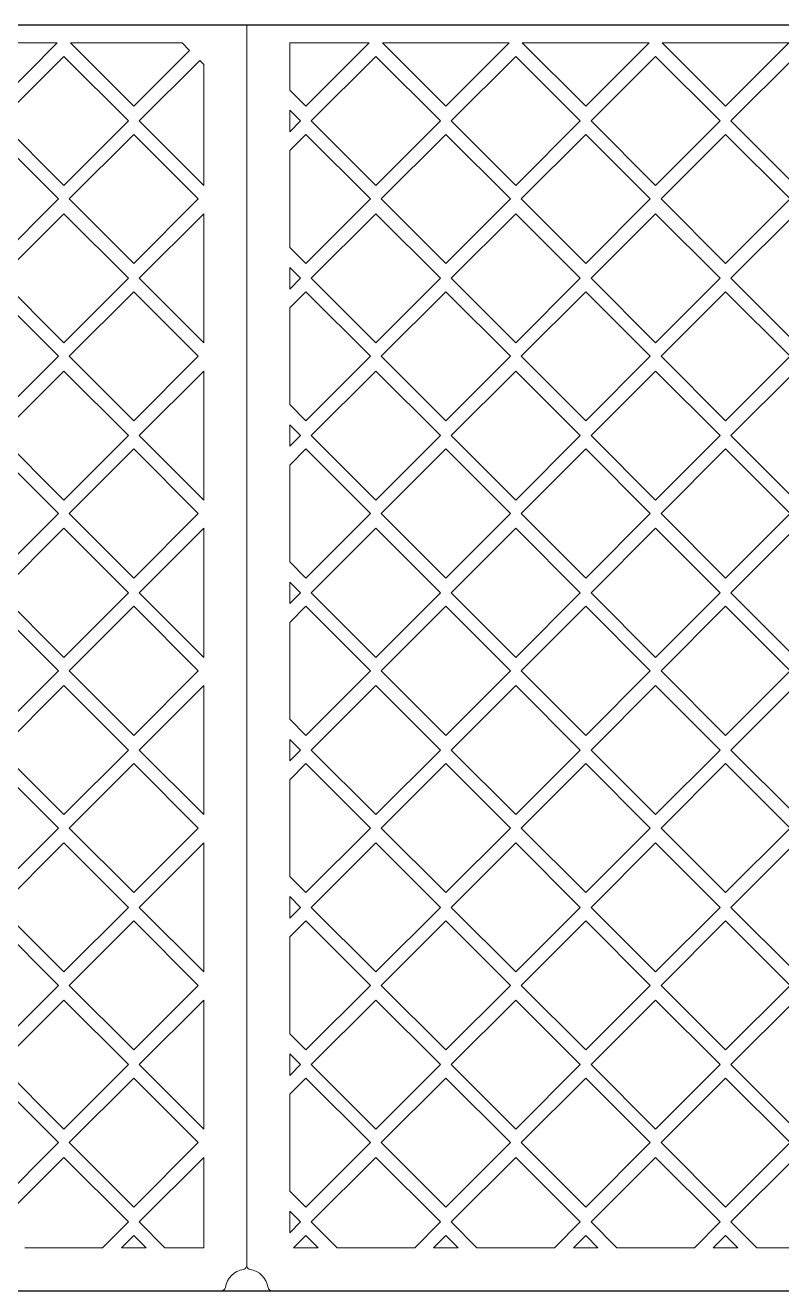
# Model space of a CAD drawing. Header units: inches. Extents: x -6 to 158, y 10 to 161.
# Drawn here: x 101.659 to 102.106, y 21.273 to 22.02 of the extents above; entities that cross this region are included whole.
import ezdxf

# ---------------------------------------------------------------- set-up
doc = ezdxf.new("R2010")
doc.units = ezdxf.units.IN
doc.header["$MEASUREMENT"] = 0
doc.layers.add('3', color=3, linetype='Continuous')
doc.layers.add('Q-SPCQ', color=1, linetype='Continuous', lineweight=9)

# ---------------------------------------------------------------- blocks, each defined once
blk = doc.blocks.new('Parasoleil Geode 30x30 Nested - Parasoleil Geode 30x30 Nested-983700-Section 3')
at = {"layer": 'Q-SPCQ'}
for p, q in [((4930.1, 8055.42), (4930.1, 8787.4)), ((4647.52, 8739.63), (4610.14, 8777.01)), ((4610.14, 8777.01), (4684.91, 8777.01)), ((4684.91, 8777.01), (4647.52, 8739.63)), ((4730.07, 8739.63), (4692.69, 8777.01)), ((4692.69, 8777.01), (4767.46, 8777.01)), ((4767.46, 8777.01), (4730.07, 8739.63)), ((4812.62, 8739.63), (4775.24, 8777.01)), ((4775.24, 8777.01), (4850.01, 8777.01)), ((4850.01, 8777.01), (4812.62, 8739.63)), ((4895.17, 8739.63), (4857.79, 8777.01)), ((4857.79, 8777.01), (4904.7, 8777.01)), ((4904.7, 8777.01), (4904.7, 8749.15)), ((4606.25, 8769.02), (4644.35, 8730.92)), ((4650.7, 8730.92), (4688.8, 8769.02)), ((4688.8, 8769.02), (4726.9, 8730.92)), ((4733.25, 8730.92), (4771.35, 8769.02)), ((4771.35, 8769.02), (4809.45, 8730.92)), ((4815.8, 8730.92), (4853.9, 8769.02)), ((4853.9, 8769.02), (4892, 8730.92)), ((4904.7, 8749.15), (4895.17, 8739.63)), ((4898.35, 8730.92), (4904.7, 8737.27)), ((4904.7, 8737.27), (4904.7, 8724.57)), ((4644.35, 8730.92), (4606.25, 8692.82)), ((4688.8, 8692.82), (4650.7, 8730.92)), ((4726.9, 8730.92), (4688.8, 8692.82)), ((4771.35, 8692.82), (4733.25, 8730.92)), ((4809.45, 8730.92), (4771.35, 8692.82)), ((4853.9, 8692.82), (4815.8, 8730.92)), ((4892, 8730.92), (4853.9, 8692.82)), ((4904.7, 8724.57), (4898.35, 8730.92)), ((4609.42, 8684.88), (4647.52, 8722.98)), ((4647.52, 8722.98), (4685.62, 8684.88)), ((4691.97, 8684.88), (4730.07, 8722.98)), ((4730.07, 8722.98), (4768.17, 8684.88)), ((4774.52, 8684.88), (4812.62, 8722.98)), ((4812.62, 8722.98), (4850.72, 8684.88)), ((4857.07, 8684.88), (4895.17, 8722.98)), ((4895.17, 8722.98), (4904.7, 8713.46)), ((4904.7, 8713.46), (4904.7, 8656.31)), ((4647.52, 8646.78), (4609.42, 8684.88)), ((4685.62, 8684.88), (4647.52, 8646.78)), ((4730.07, 8646.78), (4691.97, 8684.88)), ((4768.17, 8684.88), (4730.07, 8646.78)), ((4812.62, 8646.78), (4774.52, 8684.88)), ((4850.72, 8684.88), (4812.62, 8646.78)), ((4895.17, 8646.78), (4857.07, 8684.88)), ((4606.25, 8676.17), (4644.35, 8638.07)), ((4650.7, 8638.07), (4688.8, 8676.17)), ((4688.8, 8676.17), (4726.9, 8638.07)), ((4733.25, 8638.07), (4771.35, 8676.17)), ((4771.35, 8676.17), (4809.45, 8638.07)), ((4815.8, 8638.07), (4853.9, 8676.17)), ((4853.9, 8676.17), (4892, 8638.07)), ((4904.7, 8656.31), (4895.17, 8646.78)), ((4898.35, 8638.07), (4904.7, 8644.42)), ((4904.7, 8644.42), (4904.7, 8631.72)), ((4644.35, 8638.07), (4606.25, 8599.97)), ((4688.8, 8599.97), (4650.7, 8638.07)), ((4726.9, 8638.07), (4688.8, 8599.97)), ((4771.35, 8599.97), (4733.25, 8638.07)), ((4809.45, 8638.07), (4771.35, 8599.97)), ((4853.9, 8599.97), (4815.8, 8638.07)), ((4892, 8638.07), (4853.9, 8599.97)), ((4904.7, 8631.72), (4898.35, 8638.07)), ((4609.42, 8592.04), (4647.52, 8630.14)), ((4647.52, 8630.14), (4685.62, 8592.04)), ((4691.97, 8592.04), (4730.07, 8630.14)), ((4730.07, 8630.14), (4768.17, 8592.04)), ((4774.52, 8592.04), (4812.62, 8630.14)), ((4812.62, 8630.14), (4850.72, 8592.04)), ((4857.07, 8592.04), (4895.17, 8630.14)), ((4895.17, 8630.14), (4904.7, 8620.61)), ((4904.7, 8620.61), (4904.7, 8563.46)), ((4647.52, 8553.94), (4609.42, 8592.04)), ((4685.62, 8592.04), (4647.52, 8553.94)), ((4730.07, 8553.94), (4691.97, 8592.04)), ((4768.17, 8592.04), (4730.07, 8553.94)), ((4812.62, 8553.94), (4774.52, 8592.04)), ((4850.72, 8592.04), (4812.62, 8553.94)), ((4895.17, 8553.94), (4857.07, 8592.04)), ((4606.25, 8583.33), (4644.35, 8545.23)), ((4650.7, 8545.23), (4688.8, 8583.33)), ((4688.8, 8583.33), (4726.9, 8545.23)), ((4733.25, 8545.23), (4771.35, 8583.33)), ((4771.35, 8583.33), (4809.45, 8545.23)), ((4815.8, 8545.23), (4853.9, 8583.33)), ((4853.9, 8583.33), (4892, 8545.23)), ((4904.7, 8563.46), (4895.17, 8553.94)), ((4898.35, 8545.23), (4904.7, 8551.58)), ((4904.7, 8551.58), (4904.7, 8538.88)), ((4644.35, 8545.23), (4606.25, 8507.13)), ((4688.8, 8507.13), (4650.7, 8545.23)), ((4726.9, 8545.23), (4688.8, 8507.13)), ((4771.35, 8507.13), (4733.25, 8545.23)), ((4809.45, 8545.23), (4771.35, 8507.13)), ((4853.9, 8507.13), (4815.8, 8545.23)), ((4892, 8545.23), (4853.9, 8507.13)), ((4904.7, 8538.88), (4898.35, 8545.23)), ((4609.42, 8499.19), (4647.52, 8537.29)), ((4647.52, 8537.29), (4685.62, 8499.19)), ((4691.97, 8499.19), (4730.07, 8537.29)), ((4730.07, 8537.29), (4768.17, 8499.19)), ((4774.52, 8499.19), (4812.62, 8537.29)), ((4812.62, 8537.29), (4850.72, 8499.19)), ((4857.07, 8499.19), (4895.17, 8537.29)), ((4895.17, 8537.29), (4904.7, 8527.77)), ((4904.7, 8527.77), (4904.7, 8470.62)), ((4647.52, 8461.09), (4609.42, 8499.19)), ((4685.62, 8499.19), (4647.52, 8461.09)), ((4730.07, 8461.09), (4691.97, 8499.19)), ((4768.17, 8499.19), (4730.07, 8461.09)), ((4812.62, 8461.09), (4774.52, 8499.19)), ((4850.72, 8499.19), (4812.62, 8461.09)), ((4895.17, 8461.09), (4857.07, 8499.19)), ((4606.25, 8490.48), (4644.35, 8452.38)), ((4650.7, 8452.38), (4688.8, 8490.48)), ((4688.8, 8490.48), (4726.9, 8452.38)), ((4733.25, 8452.38), (4771.35, 8490.48)), ((4771.35, 8490.48), (4809.45, 8452.38)), ((4815.8, 8452.38), (4853.9, 8490.48)), ((4853.9, 8490.48), (4892, 8452.38)), ((4904.7, 8470.62), (4895.17, 8461.09)), ((4898.35, 8452.38), (4904.7, 8458.73)), ((4904.7, 8458.73), (4904.7, 8446.03)), ((4644.35, 8452.38), (4606.25, 8414.28)), ((4688.8, 8414.28), (4650.7, 8452.38)), ((4726.9, 8452.38), (4688.8, 8414.28)), ((4771.35, 8414.28), (4733.25, 8452.38)), ((4809.45, 8452.38), (4771.35, 8414.28)), ((4853.9, 8414.28), (4815.8, 8452.38)), ((4892, 8452.38), (4853.9, 8414.28)), ((4904.7, 8446.03), (4898.35, 8452.38)), ((4609.42, 8406.35), (4647.52, 8444.45)), ((4647.52, 8444.45), (4685.62, 8406.35)), ((4691.97, 8406.35), (4730.07, 8444.45)), ((4730.07, 8444.45), (4768.17, 8406.35)), ((4774.52, 8406.35), (4812.62, 8444.45)), ((4812.62, 8444.45), (4850.72, 8406.35)), ((4857.07, 8406.35), (4895.17, 8444.45)), ((4895.17, 8444.45), (4904.7, 8434.92)), ((4904.7, 8434.92), (4904.7, 8377.77)), ((4647.52, 8368.25), (4609.42, 8406.35)), ((4685.62, 8406.35), (4647.52, 8368.25)), ((4730.07, 8368.25), (4691.97, 8406.35)), ((4768.17, 8406.35), (4730.07, 8368.25)), ((4812.62, 8368.25), (4774.52, 8406.35)), ((4850.72, 8406.35), (4812.62, 8368.25)), ((4895.17, 8368.25), (4857.07, 8406.35)), ((4606.25, 8397.64), (4644.35, 8359.54)), ((4650.7, 8359.54), (4688.8, 8397.64)), ((4688.8, 8397.64), (4726.9, 8359.54)), ((4733.25, 8359.54), (4771.35, 8397.64)), ((4771.35, 8397.64), (4809.45, 8359.54)), ((4815.8, 8359.54), (4853.9, 8397.64)), ((4853.9, 8397.64), (4892, 8359.54)), ((4904.7, 8377.77), (4895.17, 8368.25)), ((4644.35, 8359.54), (4606.25, 8321.44)), ((4688.8, 8321.44), (4650.7, 8359.54)), ((4726.9, 8359.54), (4688.8, 8321.44)), ((4771.35, 8321.44), (4733.25, 8359.54)), ((4809.45, 8359.54), (4771.35, 8321.44)), ((4853.9, 8321.44), (4815.8, 8359.54)), ((4892, 8359.54), (4853.9, 8321.44)), ((4898.35, 8359.54), (4904.7, 8365.89)), ((4904.7, 8353.19), (4898.35, 8359.54)), ((4904.7, 8365.89), (4904.7, 8353.19)), ((4609.42, 8313.5), (4647.52, 8351.6)), ((4647.52, 8351.6), (4685.62, 8313.5)), ((4691.97, 8313.5), (4730.07, 8351.6)), ((4730.07, 8351.6), (4768.17, 8313.5)), ((4774.52, 8313.5), (4812.62, 8351.6)), ((4812.62, 8351.6), (4850.72, 8313.5)), ((4857.07, 8313.5), (4895.17, 8351.6)), ((4895.17, 8351.6), (4904.7, 8342.08)), ((4904.7, 8342.08), (4904.7, 8284.93)), ((4647.52, 8275.4), (4609.42, 8313.5)), ((4685.62, 8313.5), (4647.52, 8275.4)), ((4730.07, 8275.4), (4691.97, 8313.5)), ((4768.17, 8313.5), (4730.07, 8275.4)), ((4812.62, 8275.4), (4774.52, 8313.5)), ((4850.72, 8313.5), (4812.62, 8275.4)), ((4895.17, 8275.4), (4857.07, 8313.5)), ((4606.25, 8304.79), (4644.35, 8266.69)), ((4650.7, 8266.69), (4688.8, 8304.79)), ((4688.8, 8304.79), (4726.9, 8266.69)), ((4733.25, 8266.69), (4771.35, 8304.79)), ((4771.35, 8304.79), (4809.45, 8266.69)), ((4815.8, 8266.69), (4853.9, 8304.79)), ((4853.9, 8304.79), (4892, 8266.69)), ((4904.7, 8284.93), (4895.17, 8275.4)), ((4898.35, 8266.69), (4904.7, 8273.04)), ((4904.7, 8273.04), (4904.7, 8260.34)), ((4644.35, 8266.69), (4606.25, 8228.59)), ((4688.8, 8228.59), (4650.7, 8266.69)), ((4726.9, 8266.69), (4688.8, 8228.59)), ((4771.35, 8228.59), (4733.25, 8266.69)), ((4809.45, 8266.69), (4771.35, 8228.59)), ((4853.9, 8228.59), (4815.8, 8266.69)), ((4892, 8266.69), (4853.9, 8228.59)), ((4904.7, 8260.34), (4898.35, 8266.69)), ((4609.42, 8220.66), (4647.52, 8258.76)), ((4647.52, 8258.76), (4685.62, 8220.66)), ((4691.97, 8220.66), (4730.07, 8258.76)), ((4730.07, 8258.76), (4768.17, 8220.66)), ((4774.52, 8220.66), (4812.62, 8258.76)), ((4812.62, 8258.76), (4850.72, 8220.66)), ((4857.07, 8220.66), (4895.17, 8258.76)), ((4895.17, 8258.76), (4904.7, 8249.23)), ((4904.7, 8249.23), (4904.7, 8192.08)), ((4647.52, 8182.56), (4609.42, 8220.66)), ((4685.62, 8220.66), (4647.52, 8182.56)), ((4730.07, 8182.56), (4691.97, 8220.66)), ((4768.17, 8220.66), (4730.07, 8182.56)), ((4812.62, 8182.56), (4774.52, 8220.66)), ((4850.72, 8220.66), (4812.62, 8182.56)), ((4895.17, 8182.56), (4857.07, 8220.66)), ((4606.25, 8211.95), (4644.35, 8173.85)), ((4650.7, 8173.85), (4688.8, 8211.95)), ((4688.8, 8211.95), (4726.9, 8173.85)), ((4733.25, 8173.85), (4771.35, 8211.95)), ((4771.35, 8211.95), (4809.45, 8173.85)), ((4815.8, 8173.85), (4853.9, 8211.95)), ((4853.9, 8211.95), (4892, 8173.85)), ((4904.7, 8192.08), (4895.17, 8182.56)), ((4898.35, 8173.85), (4904.7, 8180.2)), ((4904.7, 8180.2), (4904.7, 8167.5)), ((4644.35, 8173.85), (4606.25, 8135.75)), ((4688.8, 8135.75), (4650.7, 8173.85)), ((4726.9, 8173.85), (4688.8, 8135.75)), ((4771.35, 8135.75), (4733.25, 8173.85)), ((4809.45, 8173.85), (4771.35, 8135.75)), ((4853.9, 8135.75), (4815.8, 8173.85)), ((4892, 8173.85), (4853.9, 8135.75)), ((4904.7, 8167.5), (4898.35, 8173.85)), ((4609.42, 8127.81), (4647.52, 8165.91)), ((4647.52, 8165.91), (4685.62, 8127.81)), ((4691.97, 8127.81), (4730.07, 8165.91)), ((4730.07, 8165.91), (4768.17, 8127.81)), ((4774.52, 8127.81), (4812.62, 8165.91)), ((4812.62, 8165.91), (4850.72, 8127.81)), ((4857.07, 8127.81), (4895.17, 8165.91)), ((4895.17, 8165.91), (4904.7, 8156.39)), ((4904.7, 8156.39), (4904.7, 8099.24)), ((4647.52, 8089.71), (4609.42, 8127.81)), ((4685.62, 8127.81), (4647.52, 8089.71)), ((4730.07, 8089.71), (4691.97, 8127.81)), ((4768.17, 8127.81), (4730.07, 8089.71)), ((4812.62, 8089.71), (4774.52, 8127.81)), ((4850.72, 8127.81), (4812.62, 8089.71)), ((4895.17, 8089.71), (4857.07, 8127.81)), ((4606.25, 8119.1), (4644.35, 8081)), ((4650.7, 8081), (4688.8, 8119.1)), ((4688.8, 8119.1), (4726.9, 8081)), ((4733.25, 8081), (4771.35, 8119.1)), ((4771.35, 8119.1), (4809.45, 8081)), ((4815.8, 8081), (4853.9, 8119.1)), ((4853.9, 8119.1), (4892, 8081)), ((4904.7, 8099.24), (4895.17, 8089.71)), ((4898.35, 8081), (4904.7, 8087.35)), ((4904.7, 8087.35), (4904.7, 8074.65)), ((4644.35, 8081), (4629.16, 8065.81)), ((4665.89, 8065.81), (4650.7, 8081)), ((4726.9, 8081), (4711.71, 8065.81)), ((4748.44, 8065.81), (4733.25, 8081)), ((4809.45, 8081), (4794.26, 8065.81)), ((4830.99, 8065.81), (4815.8, 8081)), ((4892, 8081), (4876.81, 8065.81)), ((4904.7, 8074.65), (4898.35, 8081)), ((4640.27, 8065.81), (4647.52, 8073.07)), ((4647.52, 8073.07), (4654.78, 8065.81)), ((4722.82, 8065.81), (4730.07, 8073.07)), ((4730.07, 8073.07), (4737.33, 8065.81)), ((4805.37, 8065.81), (4812.62, 8073.07)), ((4812.62, 8073.07), (4819.88, 8065.81)), ((4887.92, 8065.81), (4895.17, 8073.07)), ((4895.17, 8073.07), (4902.43, 8065.81)), ((4629.16, 8065.81), (4583.34, 8065.81)), ((4654.78, 8065.81), (4640.27, 8065.81)), ((4711.71, 8065.81), (4665.89, 8065.81)), ((4737.33, 8065.81), (4722.82, 8065.81)), ((4794.26, 8065.81), (4748.44, 8065.81)), ((4819.88, 8065.81), (4805.37, 8065.81)), ((4876.81, 8065.81), (4830.99, 8065.81)), ((4902.43, 8065.81), (4887.92, 8065.81))]:
    blk.add_line(p, q, dxfattribs=at)
for centre, radius, start, end in [((4930.1, 8040.41), 12.7, 98.38554, 171.61446), ((4927.56, 8055.42), 2.54, 285.71386, 0), ((4915.09, 8042.95), 2.54, 270, 344.28614)]:
    blk.add_arc(centre, radius, start, end, dxfattribs=at)
blk = doc.blocks.new('Parasoleil Geode 30x30 Nested - Parasoleil Geode 30x30 Nested-V1-Section 3')
at = {"layer": 'Q-SPCQ'}
for p, q in [((7978.1, 8787.4), (7978.1, 8055.42)), ((8011.79, 8772.61), (8016.2, 8777.01)), ((8044.77, 8739.63), (8011.79, 8772.61)), ((8016.2, 8777.01), (8082.16, 8777.01)), ((8082.16, 8777.01), (8044.77, 8739.63)), ((8127.32, 8739.63), (8089.94, 8777.01)), ((8089.94, 8777.01), (8164.71, 8777.01)), ((8003.5, 8764.31), (8005.85, 8766.67)), ((8003.5, 8692.82), (8003.5, 8764.31)), ((8005.85, 8766.67), (8041.6, 8730.92)), ((8047.95, 8730.92), (8086.05, 8769.02)), ((8086.05, 8769.02), (8124.15, 8730.92)), ((8041.6, 8730.92), (8003.5, 8692.82)), ((8086.05, 8692.82), (8047.95, 8730.92)), ((8124.15, 8730.92), (8086.05, 8692.82)), ((8006.67, 8684.88), (8044.77, 8722.98)), ((8044.77, 8722.98), (8082.87, 8684.88)), ((8089.22, 8684.88), (8127.32, 8722.98)), ((8044.77, 8646.78), (8006.67, 8684.88)), ((8082.87, 8684.88), (8044.77, 8646.78)), ((8127.32, 8646.78), (8089.22, 8684.88)), ((8003.5, 8599.97), (8003.5, 8676.17)), ((8003.5, 8676.17), (8041.6, 8638.07)), ((8047.95, 8638.07), (8086.05, 8676.17)), ((8086.05, 8676.17), (8124.15, 8638.07)), ((8041.6, 8638.07), (8003.5, 8599.97)), ((8086.05, 8599.97), (8047.95, 8638.07)), ((8124.15, 8638.07), (8086.05, 8599.97)), ((8006.67, 8592.04), (8044.77, 8630.14)), ((8044.77, 8630.14), (8082.87, 8592.04)), ((8089.22, 8592.04), (8127.32, 8630.14)), ((8044.77, 8553.94), (8006.67, 8592.04)), ((8082.87, 8592.04), (8044.77, 8553.94)), ((8127.32, 8553.94), (8089.22, 8592.04)), ((8003.5, 8507.13), (8003.5, 8583.33)), ((8003.5, 8583.33), (8041.6, 8545.23)), ((8047.95, 8545.23), (8086.05, 8583.33)), ((8086.05, 8583.33), (8124.15, 8545.23)), ((8041.6, 8545.23), (8003.5, 8507.13)), ((8086.05, 8507.13), (8047.95, 8545.23)), ((8124.15, 8545.23), (8086.05, 8507.13)), ((8006.67, 8499.19), (8044.77, 8537.29)), ((8044.77, 8537.29), (8082.87, 8499.19)), ((8089.22, 8499.19), (8127.32, 8537.29)), ((8044.77, 8461.09), (8006.67, 8499.19)), ((8082.87, 8499.19), (8044.77, 8461.09)), ((8127.32, 8461.09), (8089.22, 8499.19)), ((8003.5, 8414.28), (8003.5, 8490.48)), ((8003.5, 8490.48), (8041.6, 8452.38)), ((8047.95, 8452.38), (8086.05, 8490.48)), ((8086.05, 8490.48), (8124.15, 8452.38)), ((8041.6, 8452.38), (8003.5, 8414.28)), ((8086.05, 8414.28), (8047.95, 8452.38)), ((8124.15, 8452.38), (8086.05, 8414.28)), ((8006.67, 8406.35), (8044.77, 8444.45)), ((8044.77, 8444.45), (8082.87, 8406.35)), ((8089.22, 8406.35), (8127.32, 8444.45)), ((8044.77, 8368.25), (8006.67, 8406.35)), ((8082.87, 8406.35), (8044.77, 8368.25)), ((8127.32, 8368.25), (8089.22, 8406.35)), ((8003.5, 8321.44), (8003.5, 8397.64)), ((8003.5, 8397.64), (8041.6, 8359.54)), ((8047.95, 8359.54), (8086.05, 8397.64)), ((8086.05, 8397.64), (8124.15, 8359.54)), ((8041.6, 8359.54), (8003.5, 8321.44)), ((8086.05, 8321.44), (8047.95, 8359.54)), ((8124.15, 8359.54), (8086.05, 8321.44)), ((8006.67, 8313.5), (8044.77, 8351.6)), ((8044.77, 8351.6), (8082.87, 8313.5)), ((8089.22, 8313.5), (8127.32, 8351.6)), ((8044.77, 8275.4), (8006.67, 8313.5)), ((8082.87, 8313.5), (8044.77, 8275.4)), ((8127.32, 8275.4), (8089.22, 8313.5)), ((8003.5, 8228.59), (8003.5, 8304.79)), ((8003.5, 8304.79), (8041.6, 8266.69)), ((8047.95, 8266.69), (8086.05, 8304.79)), ((8086.05, 8304.79), (8124.15, 8266.69)), ((8041.6, 8266.69), (8003.5, 8228.59)), ((8086.05, 8228.59), (8047.95, 8266.69)), ((8124.15, 8266.69), (8086.05, 8228.59)), ((8006.67, 8220.66), (8044.77, 8258.76)), ((8044.77, 8258.76), (8082.87, 8220.66)), ((8089.22, 8220.66), (8127.32, 8258.76)), ((8044.77, 8182.56), (8006.67, 8220.66)), ((8082.87, 8220.66), (8044.77, 8182.56)), ((8127.32, 8182.56), (8089.22, 8220.66)), ((8003.5, 8135.75), (8003.5, 8211.95)), ((8003.5, 8211.95), (8041.6, 8173.85)), ((8047.95, 8173.85), (8086.05, 8211.95)), ((8086.05, 8211.95), (8124.15, 8173.85)), ((8041.6, 8173.85), (8003.5, 8135.75)), ((8086.05, 8135.75), (8047.95, 8173.85)), ((8124.15, 8173.85), (8086.05, 8135.75)), ((8006.67, 8127.81), (8044.77, 8165.91)), ((8044.77, 8165.91), (8082.87, 8127.81)), ((8089.22, 8127.81), (8127.32, 8165.91)), ((8044.77, 8089.71), (8006.67, 8127.81)), ((8082.87, 8127.81), (8044.77, 8089.71)), ((8127.32, 8089.71), (8089.22, 8127.81)), ((8003.5, 8119.1), (8041.6, 8081)), ((8003.5, 8065.81), (8003.5, 8119.1)), ((8047.95, 8081), (8086.05, 8119.1)), ((8086.05, 8119.1), (8124.15, 8081)), ((8041.6, 8081), (8026.41, 8065.81)), ((8063.14, 8065.81), (8047.95, 8081)), ((8037.52, 8065.81), (8044.77, 8073.07)), ((8044.77, 8073.07), (8052.03, 8065.81)), ((8026.41, 8065.81), (8003.5, 8065.81)), ((8052.03, 8065.81), (8037.52, 8065.81)), ((8108.96, 8065.81), (8063.14, 8065.81))]:
    blk.add_line(p, q, dxfattribs=at)
for centre, radius, start, end in [((7980.64, 8055.42), 2.54, 180, 254.28614), ((7978.1, 8040.41), 12.7, 8.38554, 81.61446), ((7993.11, 8042.95), 2.54, 195.71386, 270)]:
    blk.add_arc(centre, radius, start, end, dxfattribs=at)

msp = doc.modelspace()

# ---------------------------------------------------------------- linework, layer by layer
at = {"layer": '3'}
for p, q in [((105.60308, 22.01964), (101.0281, 22.01964)), ((101.0281, 21.27265), (105.60308, 21.27265))]:
    msp.add_line(p, q, dxfattribs=at)

# ---------------------------------------------------------------- block references
at = {"layer": 'Q-SPCQ', "xscale": -0.001, "yscale": 0.001, "zscale": 0.001}
for name, p in [('Parasoleil Geode 30x30 Nested - Parasoleil Geode 30x30 Nested-V1-Section 3', (109.7682, 13.23223)), ('Parasoleil Geode 30x30 Nested - Parasoleil Geode 30x30 Nested-983700-Section 3', (106.7202, 13.23223))]:
    msp.add_blockref(name, p, dxfattribs=at)

doc.saveas('drawing.dxf')
